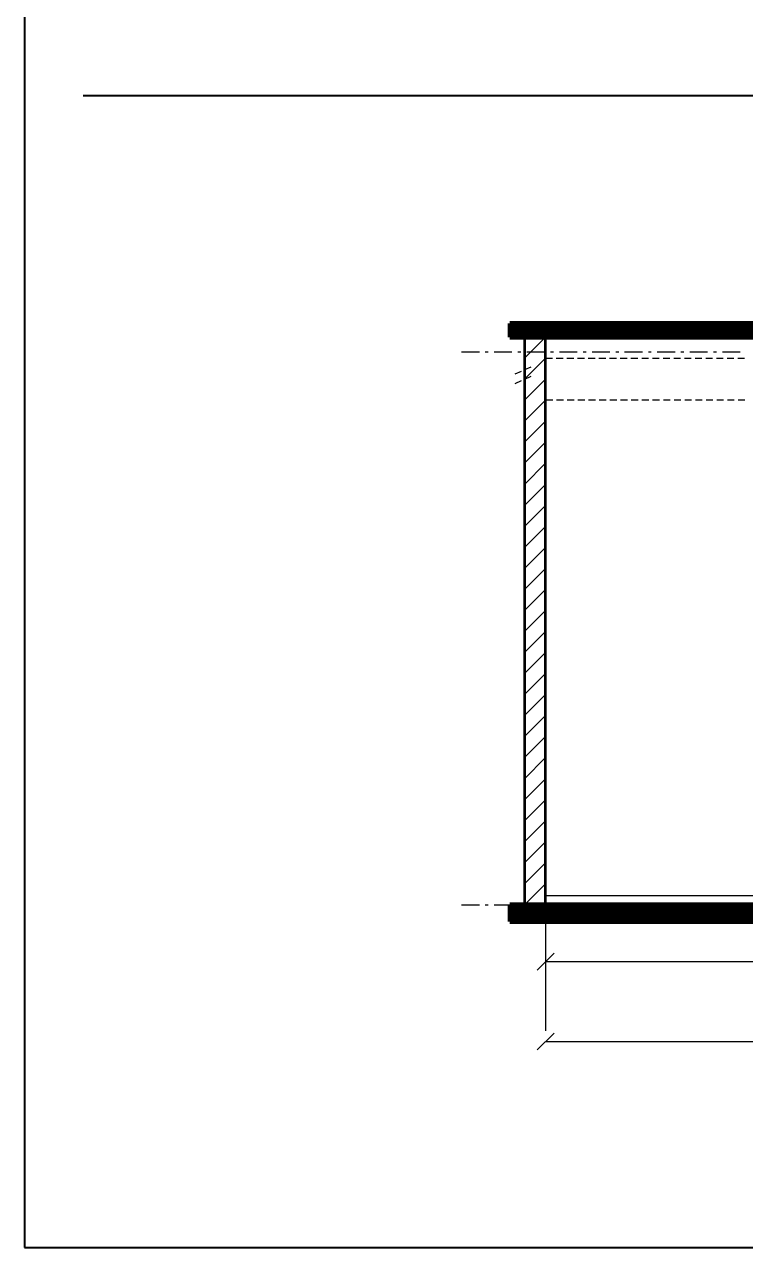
# Model space of a CAD drawing. Header units: millimetres. Extents: x -39780 to 216580, y 220 to 11660.
# Drawn here: x 20220 to 23652, y 220 to 6037 of the extents above; entities that cross this region are included whole.
import ezdxf

# ---------------------------------------------------------------- set-up
doc = ezdxf.new("R2010")
doc.units = ezdxf.units.MM
for name, color, linetype, lineweight in [('AXIS', 8, 'CONTINUOUS', 9), ('BAND', 7, 'CONTINUOUS', 60), ('DETAIL', 7, 'CONTINUOUS', 18), ('DIM', 7, 'CONTINUOUS', 13), ('FRAME', 7, 'CONTINUOUS', 25), ('HATCH', 8, 'CONTINUOUS', 9), ('PENDING', 8, 'CONTINUOUS', 13), ('WALL', 7, 'CONTINUOUS', 35)]:
    doc.layers.add(name, color=color, linetype=linetype, lineweight=lineweight)

msp = doc.modelspace()

# ---------------------------------------------------------------- linework, layer by layer
at = {"layer": 'AXIS'}
for p, q in [((22300, 4480), (22384.7, 4480)), ((22412.9, 4480), (22427, 4480)), ((22455.2, 4480), (22539.9, 4480)), ((22568.1, 4480), (22582.2, 4480)), ((22610.4, 4480), (22695.1, 4480)), ((22723.3, 4480), (22737.4, 4480)), ((22765.7, 4480), (22850.3, 4480)), ((22878.6, 4480), (22892.7, 4480)), ((22920.9, 4480), (23005.6, 4480)), ((23033.8, 4480), (23047.9, 4480)), ((23076.1, 4480), (23160.8, 4480)), ((23189, 4480), (23203.1, 4480)), ((23231.3, 4480), (23316, 4480)), ((23344.2, 4480), (23358.3, 4480)), ((23386.6, 4480), (23471.2, 4480)), ((23499.4, 4480), (23513.6, 4480)), ((23541.8, 4480), (23626.4, 4480)), ((22300, 1850), (22384.7, 1850)), ((22412.9, 1850), (22427, 1850)), ((22455.2, 1850), (22539.9, 1850)), ((22568.1, 1850), (22582.2, 1850)), ((22610.4, 1850), (22695.1, 1850)), ((22723.3, 1850), (22737.4, 1850)), ((22765.7, 1850), (22850.3, 1850)), ((22878.6, 1850), (22892.7, 1850)), ((22920.9, 1850), (23005.6, 1850)), ((23033.8, 1850), (23047.9, 1850)), ((23076.1, 1850), (23160.8, 1850)), ((23189, 1850), (23203.1, 1850)), ((23231.3, 1850), (23316, 1850)), ((23344.2, 1850), (23358.3, 1850)), ((23386.6, 1850), (23471.2, 1850)), ((23499.4, 1850), (23513.6, 1850)), ((23541.8, 1850), (23626.4, 1850))]:
    msp.add_line(p, q, dxfattribs=at)
at = {"layer": 'BAND'}
for p, q in [((26660, 4615), (22530, 4615)), ((22530, 4615), (22530, 4550)), ((22530, 4614), (26660, 4614)), ((22530, 4606), (26660, 4606)), ((22530, 4598), (26660, 4598)), ((22530, 4590), (26660, 4590)), ((22530, 4582), (26660, 4582)), ((22530, 4574), (26660, 4574)), ((22530, 4566), (26660, 4566)), ((22530, 4558), (26660, 4558)), ((22530, 4550), (26660, 4550)), ((22530, 4550), (26660, 4550)), ((22530, 1850), (26660, 1850)), ((26660, 1850), (22530, 1850)), ((22530, 1850), (22530, 1770)), ((22530, 1842), (26660, 1842)), ((22530, 1834), (26660, 1834)), ((22530, 1826), (26660, 1826)), ((22530, 1818), (26660, 1818)), ((22530, 1810), (26660, 1810)), ((22530, 1802), (26660, 1802)), ((22530, 1794), (26660, 1794)), ((22530, 1786), (26660, 1786)), ((22530, 1778), (26660, 1778)), ((22530, 1770), (26660, 1770)), ((22530, 1770), (26660, 1770))]:
    msp.add_line(p, q, dxfattribs=at)
at = {"layer": 'DETAIL'}
msp.add_line((22700, 1895), (26490, 1895), dxfattribs=at)
at = {"layer": 'DIM'}
for p, q in [((22700, 1850), (22700, 1250)), ((22700, 1850), (22700, 1630)), ((22660, 1540), (22740, 1620)), ((22700, 1580), (23750, 1580)), ((22660, 1160), (22740, 1240)), ((22700, 1200), (26490, 1200))]:
    msp.add_line(p, q, dxfattribs=at)
at = {"layer": 'FRAME'}
for p, q in [((20220, 11660), (20220, 220)), ((20500, 5700), (34300, 5700)), ((20220, 220), (36580, 220))]:
    msp.add_line(p, q, dxfattribs=at)
at = {"layer": 'HATCH'}
for p, q in [((22600, 4450), (22700, 4550)), ((22600, 4350), (22700, 4450)), ((22600, 4250), (22700, 4350)), ((22600, 4150), (22700, 4250)), ((22600, 4050), (22700, 4150)), ((22600, 3950), (22700, 4050)), ((22600, 3850), (22700, 3950)), ((22600, 3750), (22700, 3850)), ((22600, 3650), (22700, 3750)), ((22600, 3550), (22700, 3650)), ((22600, 3450), (22700, 3550)), ((22600, 3350), (22700, 3450)), ((22600, 3250), (22700, 3350)), ((22600, 3150), (22700, 3250)), ((22600, 3050), (22700, 3150)), ((22600, 2950), (22700, 3050)), ((22600, 2850), (22700, 2950)), ((22600, 2750), (22700, 2850)), ((22600, 2650), (22700, 2750)), ((22600, 2550), (22700, 2650)), ((22600, 2450), (22700, 2550)), ((22600, 2350), (22700, 2450)), ((22600, 2250), (22700, 2350)), ((22600, 2150), (22700, 2250)), ((22600, 2050), (22700, 2150)), ((22600, 1950), (22700, 2050)), ((22600, 1850), (22700, 1950))]:
    msp.add_line(p, q, dxfattribs=at)
at = {"layer": 'PENDING'}
for p, q in [((22700, 4450), (22732.5, 4450)), ((22750.8, 4450), (22783.3, 4450)), ((22801.6, 4450), (22834.1, 4450)), ((22852.4, 4450), (22884.9, 4450)), ((22903.2, 4450), (22935.7, 4450)), ((22954, 4450), (22986.5, 4450)), ((23004.8, 4450), (23037.3, 4450)), ((23055.6, 4450), (23088.1, 4450)), ((23106.4, 4450), (23138.9, 4450)), ((23157.2, 4450), (23189.7, 4450)), ((23208, 4450), (23240.5, 4450)), ((23258.8, 4450), (23291.3, 4450)), ((23309.6, 4450), (23342.1, 4450)), ((23360.4, 4450), (23392.9, 4450)), ((23411.2, 4450), (23443.7, 4450)), ((23462, 4450), (23494.5, 4450)), ((23512.8, 4450), (23545.3, 4450)), ((23563.6, 4450), (23596.1, 4450)), ((23614.4, 4450), (23646.9, 4450)), ((22555, 4375), (22584.7, 4388.2)), ((22601.4, 4395.6), (22631.1, 4408.8)), ((22601.4, 4350.6), (22631.1, 4363.8)), ((22555, 4330), (22584.7, 4343.2)), ((22700, 4250), (22700, 4217.5)), ((22734, 4250), (22701.5, 4250)), ((22784.8, 4250), (22752.3, 4250)), ((22835.6, 4250), (22803.1, 4250)), ((22886.4, 4250), (22853.9, 4250)), ((22937.2, 4250), (22904.7, 4250)), ((22988, 4250), (22955.5, 4250)), ((23038.8, 4250), (23006.3, 4250)), ((23089.6, 4250), (23057.1, 4250)), ((23140.4, 4250), (23107.9, 4250)), ((23191.2, 4250), (23158.7, 4250)), ((23242, 4250), (23209.5, 4250)), ((23292.8, 4250), (23260.3, 4250)), ((23343.6, 4250), (23311.1, 4250)), ((23394.4, 4250), (23361.9, 4250)), ((23445.2, 4250), (23412.7, 4250)), ((23496, 4250), (23463.5, 4250)), ((23546.8, 4250), (23514.3, 4250)), ((23597.6, 4250), (23565.1, 4250)), ((23648.4, 4250), (23615.9, 4250)), ((22700, 4199.2), (22700, 4166.7)), ((22700, 4148.4), (22700, 4115.9)), ((22700, 4097.6), (22700, 4065.1)), ((22700, 4046.8), (22700, 4014.3)), ((22700, 3996), (22700, 3963.5)), ((22700, 3945.2), (22700, 3912.7)), ((22700, 3894.4), (22700, 3861.9)), ((22700, 3843.6), (22700, 3811.1)), ((22700, 3792.8), (22700, 3760.3)), ((22700, 3742), (22700, 3709.5)), ((22700, 3691.2), (22700, 3658.7)), ((22700, 3640.4), (22700, 3607.9)), ((22700, 3589.6), (22700, 3557.1)), ((22700, 3538.8), (22700, 3506.3)), ((22700, 3488), (22700, 3455.5)), ((22700, 3437.2), (22700, 3404.7)), ((22700, 3386.4), (22700, 3353.9)), ((22700, 3335.6), (22700, 3303.1)), ((22700, 3284.8), (22700, 3252.3)), ((22700, 3234), (22700, 3201.5)), ((22700, 3183.2), (22700, 3150.7)), ((22700, 3132.4), (22700, 3099.9)), ((22700, 3081.6), (22700, 3049.1)), ((22700, 3030.8), (22700, 2998.3)), ((22700, 2980), (22700, 2947.5)), ((22700, 2929.2), (22700, 2896.7)), ((22700, 2878.4), (22700, 2845.9)), ((22700, 2827.6), (22700, 2795.1)), ((22700, 2776.8), (22700, 2744.3)), ((22700, 2726), (22700, 2693.5)), ((22700, 2675.2), (22700, 2642.7)), ((22700, 2624.4), (22700, 2591.9)), ((22700, 2573.6), (22700, 2541.1)), ((22700, 2522.8), (22700, 2490.3)), ((22700, 2472), (22700, 2439.5)), ((22700, 2421.2), (22700, 2388.7)), ((22700, 2370.4), (22700, 2337.9)), ((22700, 2319.6), (22700, 2287.1)), ((22700, 2268.8), (22700, 2236.3)), ((22700, 2218), (22700, 2185.5)), ((22700, 2167.2), (22700, 2134.7)), ((22700, 2116.4), (22700, 2083.9)), ((22700, 2065.6), (22700, 2033.1)), ((22700, 2014.8), (22700, 1982.3)), ((22700, 1964), (22700, 1931.5)), ((22700, 1913.2), (22700, 1880.7)), ((22700, 1862.4), (22700, 1850)), ((22700, 1850), (22732.5, 1850)), ((22750.8, 1850), (22783.3, 1850)), ((22801.6, 1850), (22834.1, 1850)), ((22852.4, 1850), (22884.9, 1850)), ((22903.2, 1850), (22935.7, 1850)), ((22954, 1850), (22986.5, 1850)), ((23004.8, 1850), (23037.3, 1850)), ((23055.6, 1850), (23088.1, 1850)), ((23106.4, 1850), (23138.9, 1850)), ((23157.2, 1850), (23189.7, 1850)), ((23208, 1850), (23240.5, 1850)), ((23258.8, 1850), (23291.3, 1850)), ((23309.6, 1850), (23342.1, 1850)), ((23360.4, 1850), (23392.9, 1850)), ((23411.2, 1850), (23443.7, 1850)), ((23462, 1850), (23494.5, 1850)), ((23512.8, 1850), (23545.3, 1850)), ((23563.6, 1850), (23596.1, 1850)), ((23614.4, 1850), (23646.9, 1850))]:
    msp.add_line(p, q, dxfattribs=at)
at = {"layer": 'WALL'}
for p, q in [((22700, 4550), (22600, 4550)), ((22600, 4550), (22600, 1850)), ((22700, 1850), (22700, 4550)), ((22600, 1850), (22700, 1850))]:
    msp.add_line(p, q, dxfattribs=at)

doc.saveas('drawing.dxf')
